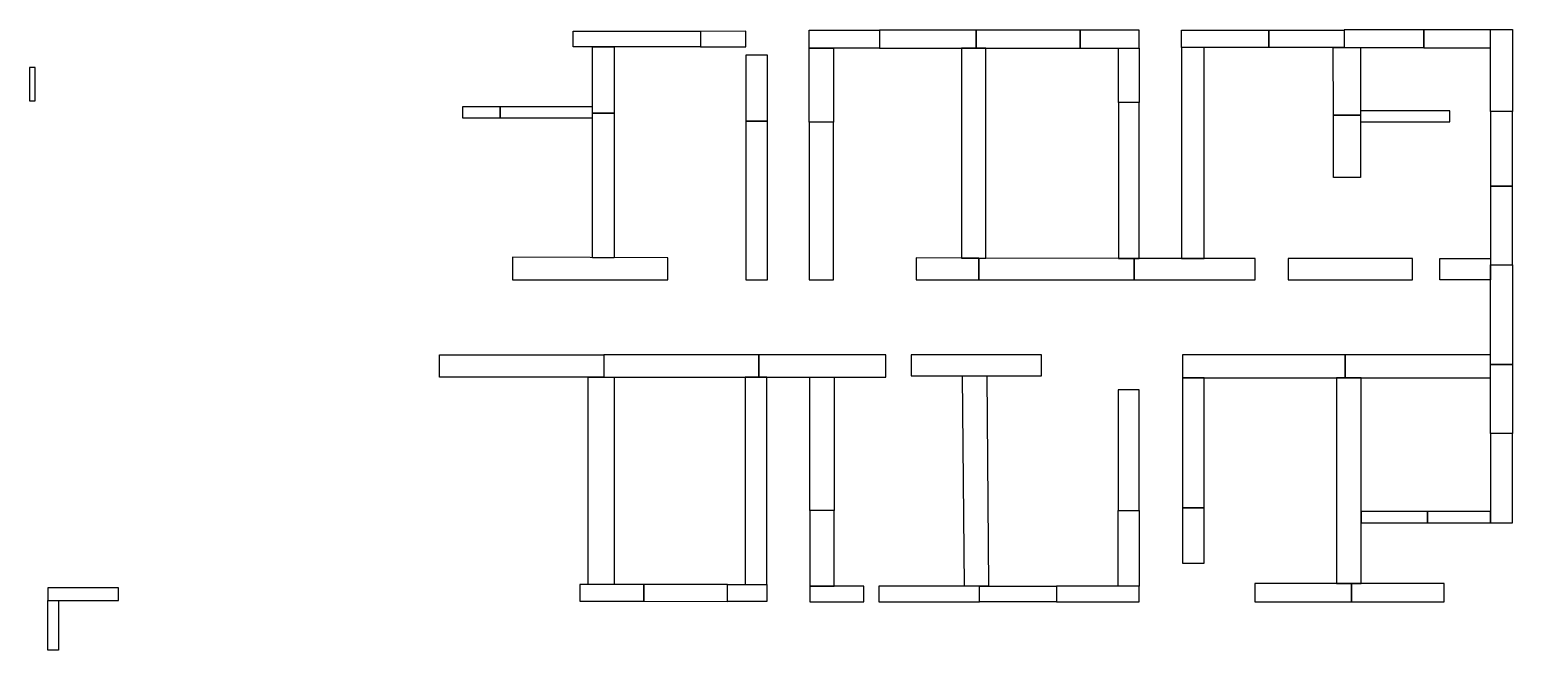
# Model space of a CAD drawing. Header units: inches. Extents: x -260 to 2264, y -1776 to -719.
import ezdxf

# ---------------------------------------------------------------- set-up
doc = ezdxf.new("R2010")
doc.units = ezdxf.units.IN
doc.header["$MEASUREMENT"] = 0
doc.layers.add('wall block', color=7, linetype='Continuous')
doc.layers.get('0').off()

# ---------------------------------------------------------------- blocks, each defined once
blk = doc.blocks.new('5735A')
at = {"layer": 'wall block'}
blk.add_lwpolyline([(-260.3, -1814.5), (-251, -1814.5), (-251, -1871.4), (-260.3, -1871.4)], close=True, dxfattribs=at)
blk = doc.blocks.new('5740B')
at = {"layer": 'wall block'}
blk.add_lwpolyline([(-229.4, -963.9), (-109, -963.9), (-109, -985.7), (-229.4, -985.7)], close=True, dxfattribs=at)
blk = doc.blocks.new('5740A')
at = {"layer": 'wall block', "flags": 128}
blk.add_lwpolyline([(-229.4, -879.2), (-229.4, -963.9), (-210.9, -963.9), (-210.9, -879.2), (-229.4, -879.2)], dxfattribs=at)
blk = doc.blocks.new('5701A')
at = {"layer": 'wall block'}
blk.add_lwpolyline([(676.5, -962.9), (785.4, -962.9), (785.4, -991), (676.5, -991)], close=True, dxfattribs=at)
blk = doc.blocks.new('5701C')
at = {"layer": 'wall block'}
blk.add_lwpolyline([(927.7, -991), (994.8, -991), (994.8, -962.4), (927.7, -962.4)], close=True, dxfattribs=at)
blk = doc.blocks.new('5714A')
at = {"layer": 'wall block'}
blk.add_lwpolyline([(958, -991), (994.8, -991), (994.8, -1344.2), (958, -1344.2)], close=True, dxfattribs=at)
blk = doc.blocks.new('5713A')
at = {"layer": 'wall block', "flags": 128}
blk.add_lwpolyline([(690.4, -991), (690.4, -1344.2), (734.9, -1344.2), (734.9, -991), (690.4, -991)], dxfattribs=at)
blk = doc.blocks.new('5701B')
at = {"layer": 'wall block'}
blk.add_line((927.7, -962.4), (927.7, -991), dxfattribs=at)
at = {"layer": 'wall block', "flags": 128}
blk.add_lwpolyline([(927.7, -991), (785.4, -991), (785.4, -962.9), (927.7, -962.4)], dxfattribs=at)
blk = doc.blocks.new('5712B')
at = {"layer": 'wall block'}
blk.add_lwpolyline([(717.6, -1344.2), (981.1, -1344.2), (981.1, -1382.5), (717.6, -1382.5)], close=True, dxfattribs=at)
blk = doc.blocks.new('5712A')
at = {"layer": 'wall block', "flags": 128}
blk.add_lwpolyline([(717.6, -1382.5), (717.6, -1344.2), (437.4, -1344.2), (437.4, -1382.5), (717.6, -1382.5)], dxfattribs=at)
blk = doc.blocks.new('5712C')
at = {"layer": 'wall block', "flags": 128}
blk.add_lwpolyline([(980.6, -1344.2), (1197.5, -1344.2), (1197.5, -1382.5), (981.1, -1382.5), (981.1, -1344.2)], dxfattribs=at)
blk = doc.blocks.new('5717B')
at = {"layer": 'wall block'}
blk.add_lwpolyline([(1068.3, -1344.2), (1109.5, -1344.2), (1109.5, -1117.3), (1068.3, -1117.3)], close=True, dxfattribs=at)
blk = doc.blocks.new('5717A')
at = {"layer": 'wall block', "flags": 128}
blk.add_lwpolyline([(1109.5, -1117.3), (1068.3, -1117.3), (1068.3, -988.6), (1109.5, -988.6), (1109.5, -1117.3)], dxfattribs=at)
blk = doc.blocks.new('5702A')
at = {"layer": 'wall block', "flags": 128}
blk.add_lwpolyline([(1068.3, -961.8), (1160, -961.8), (1160, -988.6), (1068.3, -988.6), (1068.3, -961.8)], dxfattribs=at)
blk = doc.blocks.new('5732A')
at = {"layer": 'wall block', "flags": 128}
blk.add_lwpolyline([(1240.6, -1382.5), (1240.6, -1346.2), (1462.4, -1346.2), (1462.4, -1382.5), (1240.6, -1382.5)], dxfattribs=at)
blk = doc.blocks.new('5719A')
at = {"layer": 'wall block', "flags": 128}
blk.add_lwpolyline([(1331.3, -988.6), (1328.3, -1346.2), (1369.6, -1346.2), (1372.5, -988.6), (1331.3, -988.6)], dxfattribs=at)
blk = doc.blocks.new('5703A')
at = {"layer": 'wall block'}
blk.add_lwpolyline([(1185.4, -961.8), (1356.7, -961.8), (1356.7, -988.6), (1185.4, -988.6)], close=True, dxfattribs=at)
blk = doc.blocks.new('5703B')
at = {"layer": 'wall block', "flags": 128}
blk.add_lwpolyline([(1356.7, -963.4), (1356.7, -988.6), (1488.1, -988.6), (1488.1, -961.8), (1356.7, -961.8)], dxfattribs=at)
blk = doc.blocks.new('5703C')
at = {"layer": 'wall block'}
blk.add_lwpolyline([(1488.1, -961.8), (1629, -961.8), (1629, -988.6), (1488.1, -988.6)], close=True, dxfattribs=at)
blk = doc.blocks.new('5721A')
at = {"layer": 'wall block', "flags": 128}
blk.add_lwpolyline([(1629, -1117.1), (1629, -988.6), (1593.1, -988.6), (1593.1, -1117.1), (1629, -1117.1)], dxfattribs=at)
blk = doc.blocks.new('5721B')
at = {"layer": 'wall block', "flags": 128}
blk.add_lwpolyline([(1593.1, -1117.1), (1629, -1117.1), (1629, -1322.7), (1593.1, -1322.7), (1593.1, -1117.1)], dxfattribs=at)
blk = doc.blocks.new('5723A')
at = {"layer": 'wall block', "flags": 128}
blk.add_lwpolyline([(1702.5, -1121.8), (1702.5, -1027.6), (1739.4, -1027.6), (1739.4, -1121.8), (1702.5, -1121.8)], dxfattribs=at)
blk = doc.blocks.new('5723B')
at = {"layer": 'wall block', "flags": 128}
blk.add_lwpolyline([(1702.5, -1343.2), (1702.5, -1121.8), (1739.4, -1121.8), (1739.4, -1343.2), (1702.5, -1343.2)], dxfattribs=at)
blk = doc.blocks.new('5725A')
at = {"layer": 'wall block', "flags": 128}
blk.add_lwpolyline([(1702.5, -1343.2), (1979.6, -1343.2), (1979.6, -1382.5), (1702.5, -1382.5), (1702.5, -1343.2)], dxfattribs=at)
blk = doc.blocks.new('5725B')
at = {"layer": 'wall block'}
blk.add_lwpolyline([(1979.6, -1382.5), (1979.6, -1343.2), (2227.3, -1343.2), (2227.3, -1382.5)], close=True, dxfattribs=at)
blk = doc.blocks.new('5729B')
at = {"layer": 'wall block', "flags": 128}
blk.add_lwpolyline([(2119.7, -1096.2), (2227.2, -1096.2), (2227.2, -1115.5), (2119.7, -1115.4), (2119.7, -1096.2)], dxfattribs=at)
blk = doc.blocks.new('5729A')
at = {"layer": 'wall block', "flags": 128}
blk.add_lwpolyline([(2006.7, -1096.2), (2119.7, -1096.2), (2119.7, -1115.4), (2006.7, -1115.4), (2006.7, -1096.2)], dxfattribs=at)
blk = doc.blocks.new('5727A')
at = {"layer": 'wall block', "flags": 128}
blk.add_lwpolyline([(1965, -1343.2), (1965, -992.8), (2006.7, -992.8), (2006.7, -1343.2), (1965, -1343.2), (1965, -1343.2)], dxfattribs=at)
blk = doc.blocks.new('5704B')
at = {"layer": 'wall block', "flags": 128}
blk.add_lwpolyline([(1990.1, -961.6), (2148, -961.6), (2148, -992.8), (1990.1, -992.8), (1990.1, -961.5)], dxfattribs=at)
blk = doc.blocks.new('5704A')
at = {"layer": 'wall block', "flags": 128}
blk.add_lwpolyline([(1990.1, -961.5), (1990.1, -992.8), (1825.6, -992.8), (1825.6, -961.6), (1990.1, -961.6)], dxfattribs=at)
blk = doc.blocks.new('5705A')
at = {"layer": 'wall block', "flags": 128}
blk.add_lwpolyline([(2227.3, -1096.2), (2264.2, -1096.2), (2264.2, -1248.2), (2227.3, -1248.2), (2227.3, -1096.2)], dxfattribs=at)
blk = doc.blocks.new('5705B')
at = {"layer": 'wall block', "flags": 128}
blk.add_lwpolyline([(2227.3, -1248.2), (2227.3, -1365.6), (2264.2, -1365.6), (2264.2, -1248.2), (2227.3, -1248.2)], dxfattribs=at)
blk = doc.blocks.new('5705C')
at = {"layer": 'wall block', "flags": 128}
blk.add_lwpolyline([(2227.3, -1365.6), (2227.3, -1535.2), (2264.2, -1535.2), (2264.2, -1365.6), (2227.3, -1365.6)], dxfattribs=at)
blk = doc.blocks.new('5705D')
at = {"layer": 'wall block', "flags": 128}
blk.add_lwpolyline([(2264.2, -1535.2), (2264.2, -1669.2), (2227.1, -1669.2), (2227.3, -1535.2), (2264.2, -1535.2)], dxfattribs=at)
blk = doc.blocks.new('5705E')
at = {"layer": 'wall block', "flags": 128}
blk.add_lwpolyline([(2264.2, -1669.2), (2264.2, -1796.5), (2227.1, -1796.5), (2227.1, -1669.2), (2264.2, -1669.2)], dxfattribs=at)
blk = doc.blocks.new('5705F')
at = {"layer": 'wall block', "flags": 128}
blk.add_lwpolyline([(2227.1, -1796.5), (2227, -1935.8), (2264.2, -1935.8), (2264.2, -1796.5), (2227.1, -1796.5)], dxfattribs=at)
blk = doc.blocks.new('5711A')
at = {"layer": 'wall block', "flags": 128}
blk.add_lwpolyline([(561.8, -1548.4), (561.8, -1509.9), (826.5, -1509.9), (826.5, -1547.4), (561.8, -1548.4)], dxfattribs=at)
blk = doc.blocks.new('5709A')
at = {"layer": 'wall block'}
blk.add_lwpolyline([(476.7, -1785.7), (541.1, -1785.7), (541.1, -1804.7), (476.7, -1804.7)], close=True, dxfattribs=at)
blk = doc.blocks.new('5710A')
at = {"layer": 'wall block'}
blk.add_lwpolyline([(698, -1793.7), (734.9, -1793.7), (734.9, -1547.4), (698, -1547.4)], close=True, dxfattribs=at)
blk = doc.blocks.new('5710B')
at = {"layer": 'wall block', "flags": 128}
blk.add_lwpolyline([(734.9, -1793.7), (698, -1793.7), (698, -1906.5), (734.9, -1906.5), (734.9, -1793.7)], dxfattribs=at)
blk = doc.blocks.new('5708A')
at = {"layer": 'wall block'}
blk.add_lwpolyline([(881.8, -1906.5), (665.2, -1906.5), (665.2, -1933), (881.8, -1933)], close=True, dxfattribs=at)
blk = doc.blocks.new('5708B')
at = {"layer": 'wall block', "flags": 128}
blk.add_lwpolyline([(881.7, -1932.9), (881.8, -1906.5), (959.2, -1906.5), (959.2, -1933.1)], close=True, dxfattribs=at)
blk = doc.blocks.new('5715B')
at = {"layer": 'wall block', "flags": 128}
blk.add_lwpolyline([(996.2, -1780), (996.2, -1892.5), (959.2, -1892.5), (959.2, -1780), (996.2, -1780)], dxfattribs=at)
blk = doc.blocks.new('5715A')
at = {"layer": 'wall block', "flags": 128}
blk.add_lwpolyline([(959.2, -1547.4), (959.2, -1510), (996.2, -1510), (996.2, -1780), (959.2, -1780), (959.2, -1547.4)], dxfattribs=at)
blk = doc.blocks.new('5716A')
at = {"layer": 'wall block', "flags": 128}
blk.add_lwpolyline([(1108.4, -1778.2), (1067.1, -1778.2), (1067.1, -1510), (1108.4, -1510), (1108.4, -1778.2), (1067.1, -1778.2)], dxfattribs=at)
blk = doc.blocks.new('5716B')
at = {"layer": 'wall block', "flags": 128}
blk.add_lwpolyline([(1108.4, -1778.2), (1067.1, -1778.2), (1067.1, -1904.4), (1108.4, -1904.4), (1108.4, -1778.2)], dxfattribs=at)
blk = doc.blocks.new('5707A')
at = {"layer": 'wall block', "flags": 128}
blk.add_lwpolyline([(1186.9, -1904.4), (1067.1, -1904.4), (1067.1, -1934.7), (1186.9, -1934.7), (1186.9, -1904.4)], dxfattribs=at)
blk = doc.blocks.new('5707B')
at = {"layer": 'wall block', "flags": 128}
blk.add_lwpolyline([(1186.9, -1934.7), (1186.9, -1904.4), (1351.5, -1904.2), (1351.5, -1934.7)], close=True, dxfattribs=at)
blk = doc.blocks.new('5707C')
at = {"layer": 'wall block', "flags": 128}
blk.add_lwpolyline([(1351.5, -1934.7), (1351.5, -1904.2), (1528.5, -1904.2), (1528.5, -1934.7)], close=True, dxfattribs=at)
blk = doc.blocks.new('5707D')
at = {"layer": 'wall block', "flags": 128}
blk.add_lwpolyline([(1528.5, -1934.7), (1528.5, -1904.2), (1629.1, -1904.2), (1629.1, -1934.7), (1528.5, -1934.7)], dxfattribs=at)
blk = doc.blocks.new('5720A')
at = {"layer": 'wall block', "flags": 128}
blk.add_lwpolyline([(1326.4, -1904.3), (1326.4, -1546.9), (1367.6, -1546.7), (1367.6, -1904.2), (1326.4, -1904.3)], dxfattribs=at)
blk = doc.blocks.new('5718A')
at = {"layer": 'wall block', "flags": 128}
blk.add_lwpolyline([(1249.4, -1547.6), (1249.4, -1510), (1355.8, -1510), (1355.8, -1546.7), (1249.4, -1547.6)], dxfattribs=at)
blk = doc.blocks.new('5718B')
at = {"layer": 'wall block', "flags": 128}
blk.add_lwpolyline([(1620.3, -1546.5), (1355.8, -1546.7), (1355.8, -1510), (1620.3, -1510), (1620.3, -1546.5)], dxfattribs=at)
blk = doc.blocks.new('5722B')
at = {"layer": 'wall block', "flags": 128}
blk.add_lwpolyline([(1593.7, -1812), (1593.7, -1904.2), (1629.1, -1904.2), (1629.1, -1812), (1593.7, -1812)], dxfattribs=at)
blk = doc.blocks.new('5722A')
at = {"layer": 'wall block'}
blk.add_lwpolyline([(1593.7, -1546.5), (1629.1, -1546.5), (1629.1, -1812), (1593.7, -1812)], close=True, dxfattribs=at)
blk = doc.blocks.new('5718C')
at = {"layer": 'wall block'}
blk.add_lwpolyline([(1620.3, -1510), (1826.4, -1510), (1826.4, -1546.5), (1620.3, -1546.5)], close=True, dxfattribs=at)
blk = doc.blocks.new('5724A')
at = {"layer": 'wall block'}
blk.add_lwpolyline([(1700.7, -1546.5), (1739.7, -1546.5), (1739.7, -1905.2), (1700.7, -1905.2)], close=True, dxfattribs=at)
blk = doc.blocks.new('5706A')
at = {"layer": 'wall block'}
blk.add_lwpolyline([(1849.7, -1905.2), (1700.7, -1905.2), (1700.7, -1934.8), (1849.7, -1934.8)], close=True, dxfattribs=at)
blk = doc.blocks.new('5706B')
at = {"layer": 'wall block'}
blk.add_lwpolyline([(1977.6, -1905.2), (1849.7, -1905.2), (1849.7, -1935.1), (1977.6, -1935.1)], close=True, dxfattribs=at)
blk = doc.blocks.new('5706C')
at = {"layer": 'wall block'}
blk.add_lwpolyline([(2113.5, -1935.4), (1977.6, -1935.4), (1977.6, -1905.2), (2113.5, -1905.2)], close=True, dxfattribs=at)
blk = doc.blocks.new('5706D')
at = {"layer": 'wall block'}
blk.add_lwpolyline([(2227, -1935.7), (2113.5, -1935.7), (2113.5, -1905.1), (2227, -1905.1)], close=True, dxfattribs=at)
blk = doc.blocks.new('5728B')
at = {"layer": 'wall block', "flags": 128}
blk.add_lwpolyline([(1959.5, -1790.1), (1959.3, -1905.2), (2005.4, -1905.2), (2005.4, -1790.1), (1959.5, -1790)], dxfattribs=at)
blk = doc.blocks.new('5728A')
at = {"layer": 'wall block', "flags": 128}
blk.add_lwpolyline([(1959.5, -1790.1), (2005.4, -1790.1), (2005.4, -1683.9), (1959.5, -1683.9), (1959.5, -1790.1)], dxfattribs=at)
blk = doc.blocks.new('5730A')
at = {"layer": 'wall block'}
blk.add_lwpolyline([(2005.4, -1779.1), (2157.6, -1779.1), (2157.6, -1797.6), (2005.4, -1797.6)], close=True, dxfattribs=at)
blk = doc.blocks.new('5726A')
at = {"layer": 'wall block'}
blk.add_lwpolyline([(1882.7, -1510), (2094.2, -1510), (2094.2, -1546.4), (1882.7, -1546.4)], close=True, dxfattribs=at)
blk = doc.blocks.new('5731A')
at = {"layer": 'wall block', "flags": 128}
blk.add_lwpolyline([(2227.3, -1510), (2140.6, -1510), (2140.6, -1546.4), (2227.3, -1546.4), (2227.3, -1510)], dxfattribs=at)
blk = doc.blocks.new('5709B')
at = {"layer": 'wall block', "flags": 128}
blk.add_lwpolyline([(541.1, -1785.7), (698, -1785.7), (698, -1804.7), (541.1, -1804.7), (541.1, -1785.7)], dxfattribs=at)

msp = doc.modelspace()

# ---------------------------------------------------------------- block references
at = {"xscale": -1, "rotation": 180}
for name in ['5735A', '5712A', '5712B', '5712C', '5732A', '5713A', '5714A', '5717B', '5719A', '5717A', '5701A', '5701B', '5701C', '5740B', '5740A', '5702A', '5703A']:
    msp.add_blockref(name, (0, -2655.1), dxfattribs=at)
at = {"layer": 'wall block', "xscale": -1, "rotation": 180}
for name in ['5708A', '5708B', '5707A', '5707B', '5707C', '5707D', '5706A', '5706B', '5706C', '5706D', '5705F', '5710B', '5716B', '5720A', '5722B', '5724A', '5728B', '5715B', '5709A', '5709B', '5722A', '5730A', '5710A', '5715A', '5716A', '5728A', '5705E', '5705D', '5711A', '5718A', '5718B', '5718C', '5726A', '5731A', '5705C', '5725A', '5725B', '5723B', '5727A', '5705B', '5721B', '5705A', '5721A', '5723A', '5729A', '5729B', '5704A', '5704B', '5703B', '5703C']:
    msp.add_blockref(name, (0, -2655.1), dxfattribs=at)

doc.saveas('drawing.dxf')
